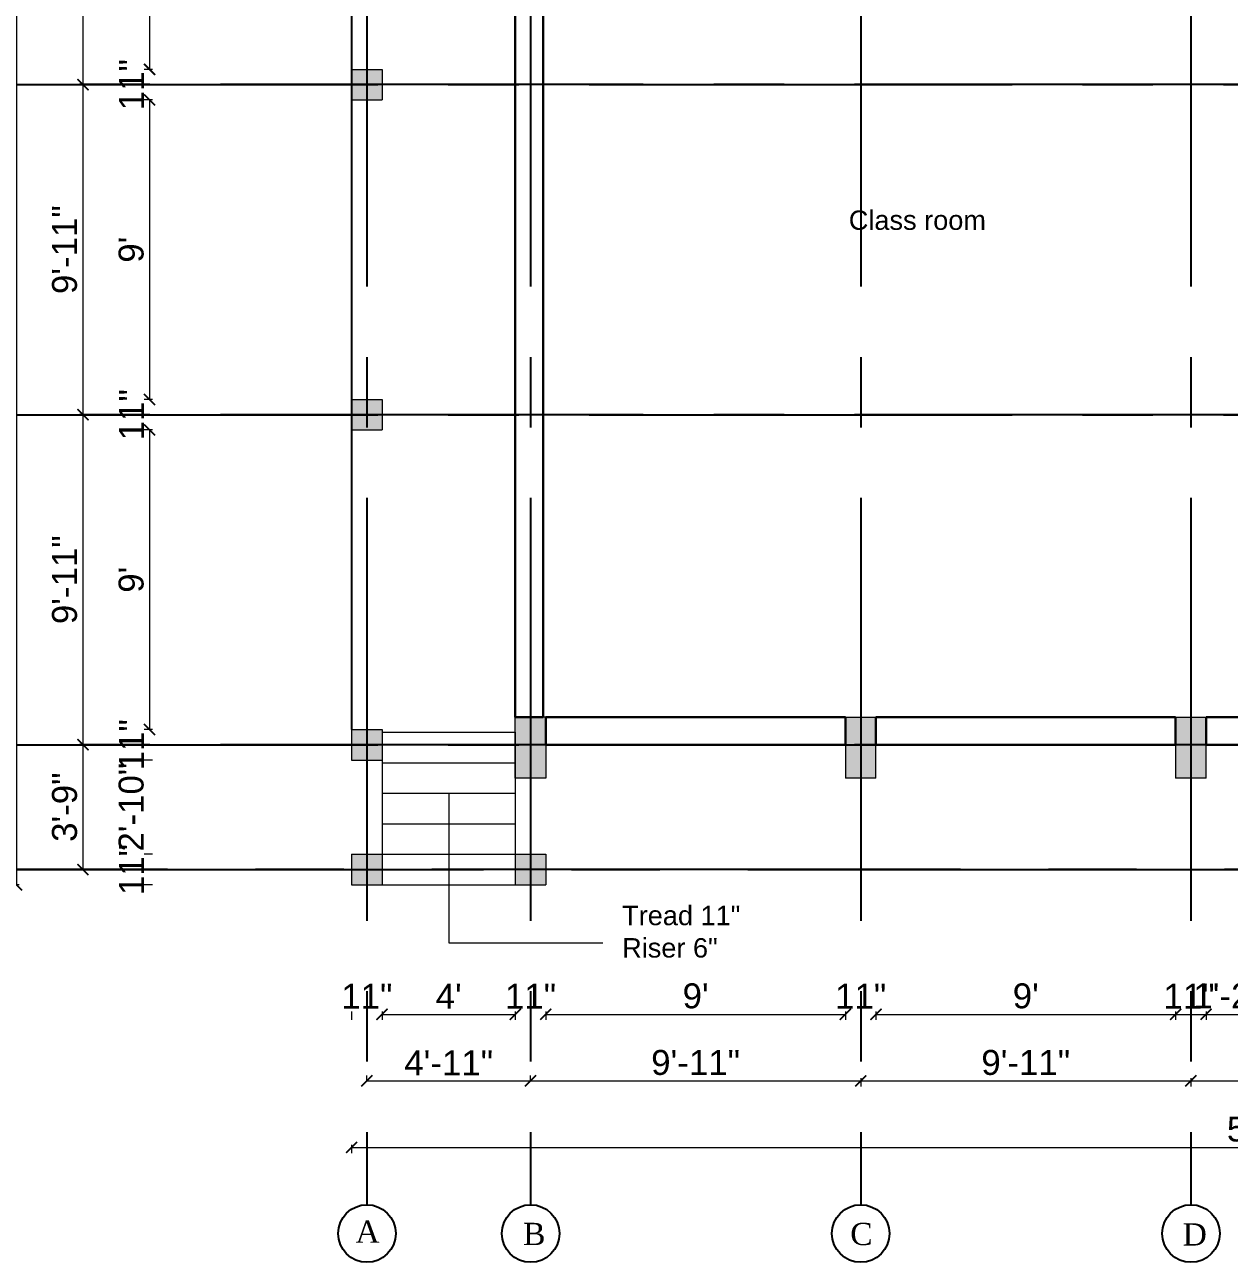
# Model space of a CAD drawing. Header units: inches. Extents: x -6800 to 96653, y -25814 to 17379.
# Drawn here: x 57143.1 to 57577.3, y 9815.3 to 10261.5 of the extents above; entities that cross this region are included whole.
import ezdxf

# ---------------------------------------------------------------- set-up
doc = ezdxf.new("R2010")
doc.units = ezdxf.units.IN
doc.header["$MEASUREMENT"] = 0
doc.header["$PDMODE"] = 34
doc.linetypes.add('CENTER2', pattern=[28.575, 19.05, -3.175, 3.175, -3.175])
doc.layers.add('A-Windows', color=7, linetype='Continuous')
doc.layers.add('grid', color=251, linetype='Continuous')
for name, color, linetype, lineweight in [('dimension', 50, 'Continuous', 20), ('Stairs', 60, 'Continuous', 13), ('Wall', 90, 'Continuous', 30), ('Win ele', 211, 'Continuous', 15), ('windows', 4, 'Continuous', 13)]:
    doc.layers.add(name, color=color, linetype=linetype, lineweight=lineweight)
doc.styles.get("Standard").update_dxf_attribs({"font": 'arial.ttf'})
doc.dimstyles.get("Standard").update_dxf_attribs({"dimtxt": 7, "dimasz": 4, "dimexe": 2, "dimexo": 2, "dimgap": 2, "dimtad": 1, "dimdec": 0, "dimzin": 0, "dimdsep": 46, "dimlunit": 4, "dimtxsty": 'Standard', "dimblk": 'ARCHTICK', "dimcen": 0.25, "dimclrd": 256, "dimclre": 256, "dimclrt": 256, "dimadec": 0, "dimazin": 0, "dimtfac": 1, "dimtdec": 0, "dimtofl": 0, "dimtmove": 0, "dimatfit": 3, "dimfxl": 1, "dimfxlon": 1, "dimtolj": 1, "dimtzin": 0, "dimlwd": -1, "dimlwe": -1, "dimarcsym": 1})

# ---------------------------------------------------------------- blocks, each defined once
blk = doc.blocks.new('*D1764')
at = {"layer": 'Defpoints', "color": 0, "transparency": 16777216}
for p in [(57260.92, 9951.37), (57271.92, 9951.37), (57271.92, 9904.68)]:
    blk.add_point(p, dxfattribs=at)
at = {"layer": 'dimension', "transparency": 16777216}
for p, q in [((57260.92, 9905.68), (57260.92, 9902.68)), ((57271.92, 9905.68), (57271.92, 9902.68))]:
    blk.add_line(p, q, dxfattribs=at)
at = {"layer": 'dimension', "transparency": 16777216, "insert": (57266.42, 9911.2), "char_height": 9, "attachment_point": 5}
blk.add_mtext('\\A1;11"', dxfattribs=at)
blk = doc.blocks.new('_ArchTick')
at = {"color": 0, "linetype": 'ByBlock', "const_width": 0.15}
blk.add_lwpolyline([(-0.5, -0.5), (0.5, 0.5)], dxfattribs=at)
blk = doc.blocks.new('*D1763')
at = {"layer": 'Defpoints', "color": 0, "transparency": 16777216}
for p in [(57271.92, 9951.37), (57319.92, 9951.37), (57319.92, 9904.68)]:
    blk.add_point(p, dxfattribs=at)
at = {"layer": 'dimension', "transparency": 16777216}
for p, q in [((57271.92, 9905.68), (57271.92, 9902.68)), ((57319.92, 9905.68), (57319.92, 9902.68)), ((57271.92, 9904.68), (57319.92, 9904.68))]:
    blk.add_line(p, q, dxfattribs=at)
at = {"layer": 'dimension', "transparency": 16777216, "xscale": 4, "yscale": 4, "zscale": 4, "rotation": 180}
blk.add_blockref('_ArchTick', (57271.92, 9904.68), dxfattribs=at)
at = {"layer": 'dimension', "transparency": 16777216, "xscale": 4, "yscale": 4, "zscale": 4}
blk.add_blockref('_ArchTick', (57319.92, 9904.68), dxfattribs=at)
at = {"layer": 'dimension', "transparency": 16777216, "insert": (57295.92, 9911.18), "char_height": 9, "attachment_point": 5}
blk.add_mtext("\\A1;4'", dxfattribs=at)
blk = doc.blocks.new('*D1762')
at = {"layer": 'Defpoints', "color": 0, "transparency": 16777216}
for p in [(57319.92, 9951.37), (57330.92, 9951.37), (57330.92, 9904.68)]:
    blk.add_point(p, dxfattribs=at)
at = {"layer": 'dimension', "transparency": 16777216}
for p, q in [((57319.92, 9905.68), (57319.92, 9902.68)), ((57330.92, 9905.68), (57330.92, 9902.68))]:
    blk.add_line(p, q, dxfattribs=at)
at = {"layer": 'dimension', "transparency": 16777216, "insert": (57325.42, 9911.2), "char_height": 9, "attachment_point": 5}
blk.add_mtext('\\A1;11"', dxfattribs=at)
blk = doc.blocks.new('*D1761')
at = {"layer": 'Defpoints', "color": 0, "transparency": 16777216}
for p in [(57438.92, 9989.87), (57330.92, 9951.37), (57438.92, 9904.68)]:
    blk.add_point(p, dxfattribs=at)
at = {"layer": 'dimension', "transparency": 16777216}
for p, q in [((57330.92, 9905.68), (57330.92, 9902.68)), ((57438.92, 9905.68), (57438.92, 9902.68)), ((57330.92, 9904.68), (57438.92, 9904.68))]:
    blk.add_line(p, q, dxfattribs=at)
at = {"layer": 'dimension', "transparency": 16777216, "xscale": 4, "yscale": 4, "zscale": 4, "rotation": 180}
blk.add_blockref('_ArchTick', (57330.92, 9904.68), dxfattribs=at)
at = {"layer": 'dimension', "transparency": 16777216, "xscale": 4, "yscale": 4, "zscale": 4}
blk.add_blockref('_ArchTick', (57438.92, 9904.68), dxfattribs=at)
at = {"layer": 'dimension', "transparency": 16777216, "insert": (57384.92, 9911.28), "char_height": 9, "attachment_point": 5}
blk.add_mtext("\\A1;9'", dxfattribs=at)
blk = doc.blocks.new('*D1760')
at = {"layer": 'Defpoints', "color": 0, "transparency": 16777216}
for p in [(57438.92, 9989.87), (57449.92, 9989.87), (57449.92, 9904.68)]:
    blk.add_point(p, dxfattribs=at)
at = {"layer": 'dimension', "transparency": 16777216}
for p, q in [((57438.92, 9905.68), (57438.92, 9902.68)), ((57449.92, 9905.68), (57449.92, 9902.68))]:
    blk.add_line(p, q, dxfattribs=at)
at = {"layer": 'dimension', "transparency": 16777216, "insert": (57444.42, 9911.2), "char_height": 9, "attachment_point": 5}
blk.add_mtext('\\A1;11"', dxfattribs=at)
blk = doc.blocks.new('*D1759')
at = {"layer": 'Defpoints', "color": 0, "transparency": 16777216}
for p in [(57449.92, 9989.87), (57557.92, 9989.87), (57557.92, 9904.68)]:
    blk.add_point(p, dxfattribs=at)
at = {"layer": 'dimension', "transparency": 16777216}
for p, q in [((57449.92, 9905.68), (57449.92, 9902.68)), ((57557.92, 9905.68), (57557.92, 9902.68)), ((57449.92, 9904.68), (57557.92, 9904.68))]:
    blk.add_line(p, q, dxfattribs=at)
at = {"layer": 'dimension', "transparency": 16777216, "xscale": 4, "yscale": 4, "zscale": 4, "rotation": 180}
blk.add_blockref('_ArchTick', (57449.92, 9904.68), dxfattribs=at)
at = {"layer": 'dimension', "transparency": 16777216, "xscale": 4, "yscale": 4, "zscale": 4}
blk.add_blockref('_ArchTick', (57557.92, 9904.68), dxfattribs=at)
at = {"layer": 'dimension', "transparency": 16777216, "insert": (57503.92, 9911.28), "char_height": 9, "attachment_point": 5}
blk.add_mtext("\\A1;9'", dxfattribs=at)
blk = doc.blocks.new('*D1758')
at = {"layer": 'Defpoints', "color": 0, "transparency": 16777216}
for p in [(57557.92, 9989.87), (57568.92, 9989.87), (57568.92, 9904.68)]:
    blk.add_point(p, dxfattribs=at)
at = {"layer": 'dimension', "transparency": 16777216}
for p, q in [((57557.92, 9905.68), (57557.92, 9902.68)), ((57568.92, 9905.68), (57568.92, 9902.68)), ((57557.92, 9904.68), (57568.92, 9904.68))]:
    blk.add_line(p, q, dxfattribs=at)
at = {"layer": 'dimension', "transparency": 16777216, "xscale": 4, "yscale": 4, "zscale": 4, "rotation": 180}
blk.add_blockref('_ArchTick', (57557.92, 9904.68), dxfattribs=at)
at = {"layer": 'dimension', "transparency": 16777216, "xscale": 4, "yscale": 4, "zscale": 4}
blk.add_blockref('_ArchTick', (57568.92, 9904.68), dxfattribs=at)
at = {"layer": 'dimension', "transparency": 16777216, "insert": (57562.77, 9911.2), "char_height": 9, "attachment_point": 5}
blk.add_mtext('\\A1;11"', dxfattribs=at)
blk = doc.blocks.new('*D1757')
at = {"layer": 'Defpoints', "color": 0, "transparency": 16777216}
for p in [(57582.92, 10244.87), (57568.92, 9989.87), (57582.92, 9904.68)]:
    blk.add_point(p, dxfattribs=at)
at = {"layer": 'dimension', "transparency": 16777216}
for p, q in [((57568.92, 9905.68), (57568.92, 9902.68)), ((57582.92, 9905.68), (57582.92, 9902.68)), ((57568.92, 9904.68), (57582.92, 9904.68))]:
    blk.add_line(p, q, dxfattribs=at)
at = {"layer": 'dimension', "transparency": 16777216, "xscale": 4, "yscale": 4, "zscale": 4, "rotation": 180}
blk.add_blockref('_ArchTick', (57568.92, 9904.68), dxfattribs=at)
at = {"layer": 'dimension', "transparency": 16777216, "xscale": 4, "yscale": 4, "zscale": 4}
blk.add_blockref('_ArchTick', (57582.92, 9904.68), dxfattribs=at)
at = {"layer": 'dimension', "transparency": 16777216, "insert": (57576.85, 9911.37), "char_height": 9, "attachment_point": 5}
blk.add_mtext('\\A1;1\'-2"', dxfattribs=at)
blk = doc.blocks.new('*D1746')
at = {"layer": 'Defpoints', "color": 0, "transparency": 16777216}
for p in [(57266.42, 9880.68), (57325.42, 9880.68), (57325.42, 9880.68)]:
    blk.add_point(p, dxfattribs=at)
at = {"layer": 'dimension', "transparency": 16777216}
for p, q in [((57266.42, 9880.68), (57266.42, 9882.68)), ((57325.42, 9880.68), (57325.42, 9882.68)), ((57266.42, 9880.68), (57325.42, 9880.68))]:
    blk.add_line(p, q, dxfattribs=at)
at = {"layer": 'dimension', "transparency": 16777216, "xscale": 4, "yscale": 4, "zscale": 4, "rotation": 180}
blk.add_blockref('_ArchTick', (57266.42, 9880.68), dxfattribs=at)
at = {"layer": 'dimension', "transparency": 16777216, "xscale": 4, "yscale": 4, "zscale": 4}
blk.add_blockref('_ArchTick', (57325.42, 9880.68), dxfattribs=at)
at = {"layer": 'dimension', "transparency": 16777216, "insert": (57295.92, 9887.19), "char_height": 9, "attachment_point": 5}
blk.add_mtext('\\A1;4\'-11"', dxfattribs=at)
blk = doc.blocks.new('*D1745')
at = {"layer": 'Defpoints', "color": 0, "transparency": 16777216}
for p in [(57444.42, 9989.87), (57325.42, 9880.68), (57444.42, 9880.68)]:
    blk.add_point(p, dxfattribs=at)
at = {"layer": 'dimension', "transparency": 16777216}
for p, q in [((57325.42, 9880.68), (57325.42, 9882.68)), ((57325.42, 9880.68), (57444.42, 9880.68)), ((57444.42, 9881.68), (57444.42, 9878.68))]:
    blk.add_line(p, q, dxfattribs=at)
at = {"layer": 'dimension', "transparency": 16777216, "xscale": 4, "yscale": 4, "zscale": 4, "rotation": 180}
blk.add_blockref('_ArchTick', (57325.42, 9880.68), dxfattribs=at)
at = {"layer": 'dimension', "transparency": 16777216, "xscale": 4, "yscale": 4, "zscale": 4}
blk.add_blockref('_ArchTick', (57444.42, 9880.68), dxfattribs=at)
at = {"layer": 'dimension', "transparency": 16777216, "insert": (57384.92, 9887.27), "char_height": 9, "attachment_point": 5}
blk.add_mtext('\\A1;9\'-11"', dxfattribs=at)
blk = doc.blocks.new('*D1744')
at = {"layer": 'Defpoints', "color": 0, "transparency": 16777216}
for p in [(57444.42, 9989.87), (57563.42, 9989.87), (57563.42, 9880.68)]:
    blk.add_point(p, dxfattribs=at)
at = {"layer": 'dimension', "transparency": 16777216}
for p, q in [((57444.42, 9881.68), (57444.42, 9878.68)), ((57444.42, 9880.68), (57563.42, 9880.68)), ((57563.42, 9881.68), (57563.42, 9878.68))]:
    blk.add_line(p, q, dxfattribs=at)
at = {"layer": 'dimension', "transparency": 16777216, "xscale": 4, "yscale": 4, "zscale": 4, "rotation": 180}
blk.add_blockref('_ArchTick', (57444.42, 9880.68), dxfattribs=at)
at = {"layer": 'dimension', "transparency": 16777216, "xscale": 4, "yscale": 4, "zscale": 4}
blk.add_blockref('_ArchTick', (57563.42, 9880.68), dxfattribs=at)
at = {"layer": 'dimension', "transparency": 16777216, "insert": (57503.92, 9887.27), "char_height": 9, "attachment_point": 5}
blk.add_mtext('\\A1;9\'-11"', dxfattribs=at)
blk = doc.blocks.new('*D1743')
at = {"layer": 'Defpoints', "color": 0, "transparency": 16777216}
for p in [(57563.42, 9989.87), (57682.42, 9989.87), (57682.42, 9880.68)]:
    blk.add_point(p, dxfattribs=at)
at = {"layer": 'dimension', "transparency": 16777216}
for p, q in [((57563.42, 9881.68), (57563.42, 9878.68)), ((57563.42, 9880.68), (57682.42, 9880.68)), ((57682.42, 9881.68), (57682.42, 9878.68))]:
    blk.add_line(p, q, dxfattribs=at)
at = {"layer": 'dimension', "transparency": 16777216, "xscale": 4, "yscale": 4, "zscale": 4, "rotation": 180}
blk.add_blockref('_ArchTick', (57563.42, 9880.68), dxfattribs=at)
at = {"layer": 'dimension', "transparency": 16777216, "xscale": 4, "yscale": 4, "zscale": 4}
blk.add_blockref('_ArchTick', (57682.42, 9880.68), dxfattribs=at)
at = {"layer": 'dimension', "transparency": 16777216, "insert": (57622.92, 9887.27), "char_height": 9, "attachment_point": 5}
blk.add_mtext('\\A1;9\'-11"', dxfattribs=at)
blk = doc.blocks.new('*D1740')
at = {"layer": 'Defpoints', "color": 0, "transparency": 16777216}
for p in [(57923.92, 10001.87), (57260.92, 9951.37), (57923.92, 9856.68)]:
    blk.add_point(p, dxfattribs=at)
at = {"layer": 'dimension', "transparency": 16777216}
for p, q in [((57260.92, 9857.68), (57260.92, 9854.68)), ((57260.92, 9856.68), (57923.92, 9856.68)), ((57923.92, 9857.68), (57923.92, 9854.68))]:
    blk.add_line(p, q, dxfattribs=at)
at = {"layer": 'dimension', "transparency": 16777216, "xscale": 4, "yscale": 4, "zscale": 4, "rotation": 180}
blk.add_blockref('_ArchTick', (57260.92, 9856.68), dxfattribs=at)
at = {"layer": 'dimension', "transparency": 16777216, "xscale": 4, "yscale": 4, "zscale": 4}
blk.add_blockref('_ArchTick', (57923.92, 9856.68), dxfattribs=at)
at = {"layer": 'dimension', "transparency": 16777216, "insert": (57592.42, 9863.27), "char_height": 9, "attachment_point": 5}
blk.add_mtext('\\A1;55\'-3"', dxfattribs=at)
blk = doc.blocks.new('*D1736')
at = {"layer": 'Defpoints', "color": 0, "transparency": 16777216}
for p in [(57260.92, 10353.37), (57188.11, 10245.37), (57260.92, 10245.37)]:
    blk.add_point(p, dxfattribs=at)
at = {"layer": 'dimension', "transparency": 16777216}
for p, q in [((57189.11, 10353.37), (57186.11, 10353.37)), ((57188.11, 10353.37), (57188.11, 10245.37)), ((57189.11, 10245.37), (57186.11, 10245.37))]:
    blk.add_line(p, q, dxfattribs=at)
at = {"layer": 'dimension', "transparency": 16777216, "xscale": 4, "yscale": 4, "zscale": 4}
for p, rotation in [((57188.11, 10353.37), 90), ((57188.11, 10245.37), 270)]:
    blk.add_blockref('_ArchTick', p, dxfattribs=dict(at, rotation=rotation))
at = {"layer": 'dimension', "transparency": 16777216, "insert": (57181.51, 10299.37), "char_height": 9, "attachment_point": 5, "rotation": 90}
blk.add_mtext("\\A1;9'", dxfattribs=at)
blk = doc.blocks.new('*D1735')
at = {"layer": 'Defpoints', "color": 0, "transparency": 16777216}
for p in [(57260.92, 10245.37), (57188.11, 10234.37), (57260.92, 10234.37)]:
    blk.add_point(p, dxfattribs=at)
at = {"layer": 'dimension', "transparency": 16777216}
for p, q in [((57189.11, 10245.37), (57186.11, 10245.37)), ((57189.11, 10234.37), (57186.11, 10234.37))]:
    blk.add_line(p, q, dxfattribs=at)
at = {"layer": 'dimension', "transparency": 16777216, "insert": (57181.59, 10239.87), "char_height": 9, "attachment_point": 5, "rotation": 90}
blk.add_mtext('\\A1;11"', dxfattribs=at)
blk = doc.blocks.new('*D1734')
at = {"layer": 'Defpoints', "color": 0, "transparency": 16777216}
for p in [(57260.92, 10234.37), (57188.11, 10126.37), (57260.92, 10126.37)]:
    blk.add_point(p, dxfattribs=at)
at = {"layer": 'dimension', "transparency": 16777216}
for p, q in [((57189.11, 10234.37), (57186.11, 10234.37)), ((57188.11, 10234.37), (57188.11, 10126.37)), ((57189.11, 10126.37), (57186.11, 10126.37))]:
    blk.add_line(p, q, dxfattribs=at)
at = {"layer": 'dimension', "transparency": 16777216, "xscale": 4, "yscale": 4, "zscale": 4}
for p, rotation in [((57188.11, 10234.37), 90), ((57188.11, 10126.37), 270)]:
    blk.add_blockref('_ArchTick', p, dxfattribs=dict(at, rotation=rotation))
at = {"layer": 'dimension', "transparency": 16777216, "insert": (57181.51, 10180.37), "char_height": 9, "attachment_point": 5, "rotation": 90}
blk.add_mtext("\\A1;9'", dxfattribs=at)
blk = doc.blocks.new('*D1733')
at = {"layer": 'Defpoints', "color": 0, "transparency": 16777216}
for p in [(57260.92, 10126.37), (57188.11, 10115.37), (57260.92, 10115.37)]:
    blk.add_point(p, dxfattribs=at)
at = {"layer": 'dimension', "transparency": 16777216}
for p, q in [((57189.11, 10126.37), (57186.11, 10126.37)), ((57189.11, 10115.37), (57186.11, 10115.37))]:
    blk.add_line(p, q, dxfattribs=at)
at = {"layer": 'dimension', "transparency": 16777216, "insert": (57181.59, 10120.87), "char_height": 9, "attachment_point": 5, "rotation": 90}
blk.add_mtext('\\A1;11"', dxfattribs=at)
blk = doc.blocks.new('*D1732')
at = {"layer": 'Defpoints', "color": 0, "transparency": 16777216}
for p in [(57260.92, 10115.37), (57188.11, 10007.37), (57260.92, 10007.37)]:
    blk.add_point(p, dxfattribs=at)
at = {"layer": 'dimension', "transparency": 16777216}
for p, q in [((57189.11, 10115.37), (57186.11, 10115.37)), ((57188.11, 10115.37), (57188.11, 10007.37)), ((57189.11, 10007.37), (57186.11, 10007.37))]:
    blk.add_line(p, q, dxfattribs=at)
at = {"layer": 'dimension', "transparency": 16777216, "xscale": 4, "yscale": 4, "zscale": 4}
for p, rotation in [((57188.11, 10115.37), 90), ((57188.11, 10007.37), 270)]:
    blk.add_blockref('_ArchTick', p, dxfattribs=dict(at, rotation=rotation))
at = {"layer": 'dimension', "transparency": 16777216, "insert": (57181.51, 10061.37), "char_height": 9, "attachment_point": 5, "rotation": 90}
blk.add_mtext("\\A1;9'", dxfattribs=at)
blk = doc.blocks.new('*D1731')
at = {"layer": 'Defpoints', "color": 0, "transparency": 16777216}
for p in [(57260.92, 10007.37), (57188.11, 9996.37), (57260.92, 9996.37)]:
    blk.add_point(p, dxfattribs=at)
at = {"layer": 'dimension', "transparency": 16777216}
for p, q in [((57189.11, 10007.37), (57186.11, 10007.37)), ((57189.11, 9996.37), (57186.11, 9996.37))]:
    blk.add_line(p, q, dxfattribs=at)
at = {"layer": 'dimension', "transparency": 16777216, "insert": (57181.59, 10001.87), "char_height": 9, "attachment_point": 5, "rotation": 90}
blk.add_mtext('\\A1;11"', dxfattribs=at)
blk = doc.blocks.new('*D1730')
at = {"layer": 'Defpoints', "color": 0, "transparency": 16777216}
for p in [(57260.92, 9996.37), (57188.11, 9962.37), (57260.92, 9962.37)]:
    blk.add_point(p, dxfattribs=at)
at = {"layer": 'dimension', "transparency": 16777216}
for p, q in [((57189.11, 9996.37), (57186.11, 9996.37)), ((57189.11, 9962.37), (57186.11, 9962.37))]:
    blk.add_line(p, q, dxfattribs=at)
at = {"layer": 'dimension', "transparency": 16777216, "insert": (57181.51, 9979.37), "char_height": 9, "attachment_point": 5, "rotation": 90}
blk.add_mtext('\\A1;2\'-10"', dxfattribs=at)
blk = doc.blocks.new('*D1729')
at = {"layer": 'Defpoints', "color": 0, "transparency": 16777216}
for p in [(57260.92, 9962.37), (57188.11, 9951.37), (57260.92, 9951.37)]:
    blk.add_point(p, dxfattribs=at)
at = {"layer": 'dimension', "transparency": 16777216}
for p, q in [((57189.11, 9962.37), (57186.11, 9962.37)), ((57189.11, 9951.37), (57186.11, 9951.37))]:
    blk.add_line(p, q, dxfattribs=at)
at = {"layer": 'dimension', "transparency": 16777216, "insert": (57181.59, 9956.87), "char_height": 9, "attachment_point": 5, "rotation": 90}
blk.add_mtext('\\A1;11"', dxfattribs=at)
blk = doc.blocks.new('*D1727')
at = {"layer": 'Defpoints', "color": 0, "transparency": 16777216}
for p in [(57164.11, 10358.87), (57164.11, 10239.87), (57260.92, 10239.87)]:
    blk.add_point(p, dxfattribs=at)
at = {"layer": 'dimension', "transparency": 16777216}
for p, q in [((57164.11, 10358.87), (57166.11, 10358.87)), ((57164.11, 10358.87), (57164.11, 10239.87)), ((57165.11, 10239.87), (57162.11, 10239.87))]:
    blk.add_line(p, q, dxfattribs=at)
at = {"layer": 'dimension', "transparency": 16777216, "xscale": 4, "yscale": 4, "zscale": 4}
for p, rotation in [((57164.11, 10358.87), 90), ((57164.11, 10239.87), 270)]:
    blk.add_blockref('_ArchTick', p, dxfattribs=dict(at, rotation=rotation))
at = {"layer": 'dimension', "transparency": 16777216, "insert": (57157.51, 10299.37), "char_height": 9, "attachment_point": 5, "rotation": 90}
blk.add_mtext('\\A1;9\'-11"', dxfattribs=at)
blk = doc.blocks.new('*D1726')
at = {"layer": 'Defpoints', "color": 0, "transparency": 16777216}
for p in [(57260.92, 10239.87), (57164.11, 10120.87), (57260.92, 10120.87)]:
    blk.add_point(p, dxfattribs=at)
at = {"layer": 'dimension', "transparency": 16777216}
for p, q in [((57165.11, 10239.87), (57162.11, 10239.87)), ((57164.11, 10239.87), (57164.11, 10120.87)), ((57165.11, 10120.87), (57162.11, 10120.87))]:
    blk.add_line(p, q, dxfattribs=at)
at = {"layer": 'dimension', "transparency": 16777216, "xscale": 4, "yscale": 4, "zscale": 4}
for p, rotation in [((57164.11, 10239.87), 90), ((57164.11, 10120.87), 270)]:
    blk.add_blockref('_ArchTick', p, dxfattribs=dict(at, rotation=rotation))
at = {"layer": 'dimension', "transparency": 16777216, "insert": (57157.51, 10180.37), "char_height": 9, "attachment_point": 5, "rotation": 90}
blk.add_mtext('\\A1;9\'-11"', dxfattribs=at)
blk = doc.blocks.new('*D1725')
at = {"layer": 'Defpoints', "color": 0, "transparency": 16777216}
for p in [(57260.92, 10120.87), (57164.11, 10001.87), (57260.92, 10001.87)]:
    blk.add_point(p, dxfattribs=at)
at = {"layer": 'dimension', "transparency": 16777216}
for p, q in [((57165.11, 10120.87), (57162.11, 10120.87)), ((57164.11, 10120.87), (57164.11, 10001.87)), ((57165.11, 10001.87), (57162.11, 10001.87))]:
    blk.add_line(p, q, dxfattribs=at)
at = {"layer": 'dimension', "transparency": 16777216, "xscale": 4, "yscale": 4, "zscale": 4}
for p, rotation in [((57164.11, 10120.87), 90), ((57164.11, 10001.87), 270)]:
    blk.add_blockref('_ArchTick', p, dxfattribs=dict(at, rotation=rotation))
at = {"layer": 'dimension', "transparency": 16777216, "insert": (57157.51, 10061.37), "char_height": 9, "attachment_point": 5, "rotation": 90}
blk.add_mtext('\\A1;9\'-11"', dxfattribs=at)
blk = doc.blocks.new('*D1724')
at = {"layer": 'Defpoints', "color": 0, "transparency": 16777216}
for p in [(57260.92, 10001.87), (57164.11, 9956.87), (57260.92, 9956.87)]:
    blk.add_point(p, dxfattribs=at)
at = {"layer": 'dimension', "transparency": 16777216}
for p, q in [((57165.11, 10001.87), (57162.11, 10001.87)), ((57164.11, 10001.87), (57164.11, 9956.87)), ((57165.11, 9956.87), (57162.11, 9956.87))]:
    blk.add_line(p, q, dxfattribs=at)
at = {"layer": 'dimension', "transparency": 16777216, "xscale": 4, "yscale": 4, "zscale": 4}
for p, rotation in [((57164.11, 10001.87), 90), ((57164.11, 9956.87), 270)]:
    blk.add_blockref('_ArchTick', p, dxfattribs=dict(at, rotation=rotation))
at = {"layer": 'dimension', "transparency": 16777216, "insert": (57157.51, 9979.37), "char_height": 9, "attachment_point": 5, "rotation": 90}
blk.add_mtext('\\A1;3\'-9"', dxfattribs=at)
blk = doc.blocks.new('*D1723')
at = {"layer": 'Defpoints', "color": 0, "transparency": 16777216}
for p in [(57271.92, 10437.37), (57140.13, 9951.37), (57271.92, 9951.37)]:
    blk.add_point(p, dxfattribs=at)
at = {"layer": 'dimension', "transparency": 16777216}
for p, q in [((57141.13, 10437.37), (57138.13, 10437.37)), ((57140.13, 10437.37), (57140.13, 9951.37)), ((57141.13, 9951.37), (57138.13, 9951.37))]:
    blk.add_line(p, q, dxfattribs=at)
at = {"layer": 'dimension', "transparency": 16777216, "xscale": 4, "yscale": 4, "zscale": 4}
for p, rotation in [((57140.13, 10437.37), 90), ((57140.13, 9951.37), 270)]:
    blk.add_blockref('_ArchTick', p, dxfattribs=dict(at, rotation=rotation))
at = {"layer": 'dimension', "transparency": 16777216, "insert": (57133.53, 10194.37), "char_height": 9, "attachment_point": 5, "rotation": 90}
blk.add_mtext('\\A1;40\'-6"', dxfattribs=at)
blk = doc.blocks.new('*D1707')
at = {"layer": 'Defpoints', "color": 0, "transparency": 16777216}
for p in [(57319.92, 10358.87), (57923.92, 10239.87), (58001.22, 10239.87)]:
    blk.add_point(p, dxfattribs=at)
at = {"layer": 'dimension', "transparency": 16777216}
for p, q in [((58000.22, 10358.87), (58003.22, 10358.87)), ((58001.22, 10358.87), (58001.22, 10239.87)), ((58000.22, 10239.87), (58003.22, 10239.87))]:
    blk.add_line(p, q, dxfattribs=at)
at = {"layer": 'dimension', "transparency": 16777216, "xscale": 4, "yscale": 4, "zscale": 4}
for p, rotation in [((58001.22, 10358.87), 90), ((58001.22, 10239.87), 270)]:
    blk.add_blockref('_ArchTick', p, dxfattribs=dict(at, rotation=rotation))
at = {"layer": 'dimension', "transparency": 16777216, "insert": (57994.63, 10299.37), "char_height": 9, "attachment_point": 5, "rotation": 90}
blk.add_mtext('\\A1;9\'-11"', dxfattribs=at)
blk = doc.blocks.new('*D1704')
at = {"layer": 'Defpoints', "color": 0, "transparency": 16777216}
for p in [(57923.92, 10001.87), (57330.92, 9956.87), (58001.22, 9956.87)]:
    blk.add_point(p, dxfattribs=at)
at = {"layer": 'dimension', "transparency": 16777216}
for p, q in [((58000.22, 10001.87), (58003.22, 10001.87)), ((58001.22, 10001.87), (58001.22, 9956.87)), ((58000.22, 9956.87), (58003.22, 9956.87))]:
    blk.add_line(p, q, dxfattribs=at)
at = {"layer": 'dimension', "transparency": 16777216, "xscale": 4, "yscale": 4, "zscale": 4}
for p, rotation in [((58001.22, 10001.87), 90), ((58001.22, 9956.87), 270)]:
    blk.add_blockref('_ArchTick', p, dxfattribs=dict(at, rotation=rotation))
at = {"layer": 'dimension', "transparency": 16777216, "insert": (57994.62, 9979.37), "char_height": 9, "attachment_point": 5, "rotation": 90}
blk.add_mtext('\\A1;3\'-9"', dxfattribs=at)
blk = doc.blocks.new('*D1702')
at = {"layer": 'Defpoints', "color": 0, "transparency": 16777216}
for p in [(57330.92, 9989.87), (57330.92, 9962.37), (57977.22, 9962.37)]:
    blk.add_point(p, dxfattribs=at)
at = {"layer": 'dimension', "transparency": 16777216}
for p, q in [((57976.22, 9989.87), (57979.22, 9989.87)), ((57976.22, 9962.37), (57979.22, 9962.37))]:
    blk.add_line(p, q, dxfattribs=at)
at = {"layer": 'dimension', "transparency": 16777216, "insert": (57970.7, 9976.12), "char_height": 9, "attachment_point": 5, "rotation": 90}
blk.add_mtext('\\A1;2\'-4"', dxfattribs=at)
blk = doc.blocks.new('*D1701')
at = {"layer": 'Defpoints', "color": 0, "transparency": 16777216}
for p in [(57330.92, 9962.37), (57330.92, 9951.37), (57977.22, 9951.37)]:
    blk.add_point(p, dxfattribs=at)
at = {"layer": 'dimension', "transparency": 16777216}
for p, q in [((57976.22, 9962.37), (57979.22, 9962.37)), ((57976.22, 9951.37), (57979.22, 9951.37))]:
    blk.add_line(p, q, dxfattribs=at)
at = {"layer": 'dimension', "transparency": 16777216, "insert": (57970.7, 9956.87), "char_height": 9, "attachment_point": 5, "rotation": 90}
blk.add_mtext('\\A1;11"', dxfattribs=at)
blk = doc.blocks.new('*D1700')
at = {"layer": 'Defpoints', "color": 0, "transparency": 16777216}
for p in [(57319.92, 10437.37), (57319.92, 9951.37), (58025.22, 9951.37)]:
    blk.add_point(p, dxfattribs=at)
at = {"layer": 'dimension', "transparency": 16777216}
for p, q in [((58024.22, 10437.37), (58027.22, 10437.37)), ((58025.22, 10437.37), (58025.22, 9951.37)), ((58024.22, 9951.37), (58027.22, 9951.37))]:
    blk.add_line(p, q, dxfattribs=at)
at = {"layer": 'dimension', "transparency": 16777216, "xscale": 4, "yscale": 4, "zscale": 4}
for p, rotation in [((58025.22, 10437.37), 90), ((58025.22, 9951.37), 270)]:
    blk.add_blockref('_ArchTick', p, dxfattribs=dict(at, rotation=rotation))
at = {"layer": 'dimension', "transparency": 16777216, "insert": (58018.63, 10194.37), "char_height": 9, "attachment_point": 5, "rotation": 90}
blk.add_mtext('\\A1;40\'-6"', dxfattribs=at)

msp = doc.modelspace()

# ---------------------------------------------------------------- hatches: boundary and pattern name
at = {"layer": 'windows', "true_color": 0x9898cc, "transparency": 33554687}
h = msp.add_hatch(color=253, dxfattribs=at)
h.dxf.hatch_style = 1
h.paths.add_polyline_path([(57271.92, 10421.37), (57260.92, 10421.37), (57260.92, 10410.37), (57271.92, 10410.37)])
h.paths.add_polyline_path([(57330.92, 10421.37), (57319.92, 10421.37), (57319.92, 10410.37), (57330.92, 10410.37)])
h.paths.add_polyline_path([(57330.92, 10369.87), (57319.92, 10369.87), (57319.92, 10347.87), (57330.92, 10347.87)])
h.paths.add_polyline_path([(57271.92, 10364.37), (57260.92, 10364.37), (57260.92, 10353.37), (57271.92, 10353.37)])
h.paths.add_polyline_path([(57271.92, 10245.37), (57260.92, 10245.37), (57260.92, 10234.37), (57271.92, 10234.37)])
h.paths.add_polyline_path([(57271.92, 10126.37), (57260.92, 10126.37), (57260.92, 10115.37), (57271.92, 10115.37)])
h.paths.add_polyline_path([(57271.92, 10007.37), (57260.92, 10007.37), (57260.92, 9996.37), (57271.92, 9996.37)])
h.paths.add_polyline_path([(57330.92, 10011.87), (57319.92, 10011.87), (57319.92, 9989.87), (57330.92, 9989.87)])
h.paths.add_polyline_path([(57271.92, 9962.37), (57260.92, 9962.37), (57260.92, 9951.37), (57271.92, 9951.37)])
h.paths.add_polyline_path([(57330.92, 9962.37), (57319.92, 9962.37), (57319.92, 9951.37), (57330.92, 9951.37)])
h.paths.add_polyline_path([(57449.92, 10011.87), (57438.92, 10011.87), (57438.92, 9989.87), (57449.92, 9989.87)])
h.paths.add_polyline_path([(57568.92, 10011.87), (57557.92, 10011.87), (57557.92, 9989.87), (57568.92, 9989.87)])
h.paths.add_polyline_path([(57687.92, 10011.87), (57676.92, 10011.87), (57676.92, 9989.87), (57687.92, 9989.87)])
h.paths.add_polyline_path([(57806.92, 10011.87), (57795.92, 10011.87), (57795.92, 9989.87), (57806.92, 9989.87)])
h.paths.add_polyline_path([(57806.92, 10369.87), (57795.92, 10369.87), (57795.92, 10347.87), (57806.92, 10347.87)])
h.paths.add_polyline_path([(57687.92, 10369.87), (57676.92, 10369.87), (57676.92, 10347.87), (57687.92, 10347.87)])
h.paths.add_polyline_path([(57568.92, 10369.87), (57557.92, 10369.87), (57557.92, 10347.87), (57568.92, 10347.87)])
h.paths.add_polyline_path([(57449.92, 10369.87), (57438.92, 10369.87), (57438.92, 10347.87), (57449.92, 10347.87)])

# ---------------------------------------------------------------- linework, layer by layer
at = {"transparency": 33554687}
msp.add_line((57260.92, 10353.37), (57260.92, 10007.37), dxfattribs=at)
at = {"layer": 'dimension', "transparency": 33554651}
for p, q in [((57295.92, 9984.37), (57295.92, 9930.51)), ((57295.92, 9930.51), (57351.43, 9930.51))]:
    msp.add_line(p, q, dxfattribs=at)
at = {"layer": 'grid', "linetype": 'CENTER2', "ltscale": 8, "transparency": 33554585}
for p, q in [((57266.42, 10548.04), (57266.42, 9836.03)), ((57325.42, 10548.04), (57325.42, 9836.03)), ((57444.42, 10548.04), (57444.42, 9836.03)), ((57563.42, 10548.04), (57563.42, 9836.03)), ((58051.84, 10239.87), (57112.48, 10239.87)), ((57117.98, 10239.87), (58057.34, 10239.87)), ((58051.84, 10120.87), (57112.48, 10120.87)), ((57117.98, 10120.87), (58057.34, 10120.87)), ((58051.84, 10001.87), (57112.48, 10001.87)), ((57117.98, 10001.87), (58057.34, 10001.87))]:
    msp.add_line(p, q, dxfattribs=at)
at = {"layer": 'grid', "linetype": 'CENTER2', "ltscale": 10, "transparency": 33554585}
for p, q in [((58051.84, 9956.87), (57112.48, 9956.87)), ((57117.98, 9956.87), (58057.34, 9956.87))]:
    msp.add_line(p, q, dxfattribs=at)
at = {"layer": 'grid', "ltscale": 10, "transparency": 33554687}
for centre in [(57266.45, 9825.66), (57325.45, 9825.66), (57444.45, 9825.66), (57563.45, 9825.66)]:
    msp.add_circle(centre, 10.37, dxfattribs=at)
at = {"layer": 'Stairs', "transparency": 33554651}
for p, q in [((57271.92, 10006.37), (57319.92, 10006.37)), ((57271.92, 10006.37), (57271.92, 9951.37)), ((57319.92, 10006.37), (57319.92, 9951.37)), ((57271.92, 9995.37), (57319.92, 9995.37)), ((57271.92, 9984.37), (57319.92, 9984.37)), ((57271.92, 9973.37), (57319.92, 9973.37)), ((57271.92, 9962.37), (57319.92, 9962.37)), ((57271.92, 9951.37), (57319.92, 9951.37))]:
    msp.add_line(p, q, dxfattribs=at)
at = {"layer": 'Wall', "transparency": 33554651}
for p, q in [((57319.92, 10011.87), (57319.92, 10347.87)), ((57329.92, 10011.87), (57329.92, 10347.87))]:
    msp.add_line(p, q, dxfattribs=at)
at = {"layer": 'Wall', "transparency": 33554687}
for p, q in [((57319.92, 10011.87), (57329.92, 10011.87)), ((57438.92, 10011.87), (57330.92, 10011.87)), ((57330.92, 10001.87), (57330.92, 10011.87)), ((57438.92, 10011.87), (57438.92, 10001.87)), ((57557.92, 10011.87), (57449.92, 10011.87)), ((57449.92, 10011.87), (57449.92, 10001.87)), ((57557.92, 10011.87), (57557.92, 10001.87)), ((57676.92, 10011.87), (57568.92, 10011.87)), ((57568.92, 10011.87), (57568.92, 10001.87)), ((57438.92, 10001.87), (57330.92, 10001.87)), ((57557.92, 10001.87), (57449.92, 10001.87)), ((57676.92, 10001.87), (57568.92, 10001.87))]:
    msp.add_line(p, q, dxfattribs=at)
at = {"layer": 'Win ele', "transparency": 33554526}
for p, q in [((57260.92, 10245.37), (57271.92, 10245.37)), ((57260.92, 10245.37), (57260.92, 10234.37)), ((57271.92, 10245.37), (57271.92, 10234.37)), ((57260.92, 10234.37), (57271.92, 10234.37)), ((57260.92, 10126.37), (57271.92, 10126.37)), ((57260.92, 10126.37), (57260.92, 10115.37)), ((57271.92, 10126.37), (57271.92, 10115.37)), ((57260.92, 10115.37), (57271.92, 10115.37)), ((57330.92, 10011.87), (57319.92, 10011.87)), ((57319.92, 9989.87), (57319.92, 10011.87)), ((57330.92, 10011.87), (57330.92, 9989.87)), ((57438.92, 10011.87), (57449.92, 10011.87)), ((57438.92, 10011.87), (57438.92, 9989.87)), ((57449.92, 9989.87), (57449.92, 10011.87)), ((57557.92, 10011.87), (57568.92, 10011.87)), ((57557.92, 10011.87), (57557.92, 9989.87)), ((57568.92, 9989.87), (57568.92, 10011.87)), ((57260.92, 10007.37), (57271.92, 10007.37)), ((57260.92, 10007.37), (57260.92, 9996.37)), ((57271.92, 10007.37), (57271.92, 9996.37)), ((57260.92, 9996.37), (57271.92, 9996.37)), ((57330.92, 9989.87), (57319.92, 9989.87)), ((57449.92, 9989.87), (57438.92, 9989.87)), ((57568.92, 9989.87), (57557.92, 9989.87)), ((57260.92, 9962.37), (57271.92, 9962.37)), ((57260.92, 9962.37), (57260.92, 9951.37)), ((57271.92, 9962.37), (57271.92, 9951.37)), ((57319.92, 9962.37), (57330.92, 9962.37)), ((57319.92, 9962.37), (57319.92, 9951.37)), ((57330.92, 9962.37), (57330.92, 9951.37)), ((57260.92, 9951.37), (57271.92, 9951.37)), ((57319.92, 9951.37), (57330.92, 9951.37))]:
    msp.add_line(p, q, dxfattribs=at)

# ---------------------------------------------------------------- texts
at = {"transparency": 33554687, "insert": (57440.13, 10194.51), "char_height": 7, "attachment_point": 1}
msp.add_mtext_dynamic_manual_height_columns('Class room', width=243.5465, gutter_width=1, heights=[0], dxfattribs=at)
at = {"layer": 'A-Windows', "ltscale": 10, "transparency": 33554687, "char_height": 8, "attachment_point": 1}
for s, insert in [('{\\fTimes New Roman|b0|i0|c0|p18;A}', (57262.34, 9830.32)), ('{\\fTimes New Roman|b0|i0|c0|p18;B}', (57322.75, 9829.51)), ('{\\fTimes New Roman|b0|i0|c0|p18;C}', (57440.66, 9829.5)), ('{\\fTimes New Roman|b0|i0|c0|p18;D}', (57560.48, 9829.33))]:
    msp.add_mtext_dynamic_manual_height_columns(s, width=30.4497, gutter_width=1, heights=[0], dxfattribs=dict(at, insert=insert))
at = {"layer": 'dimension', "transparency": 33554651, "insert": (57358.44, 9943.82), "char_height": 7, "attachment_point": 1}
msp.add_mtext_dynamic_manual_height_columns('Tread 11"\\PRiser 6"', width=60.9807, gutter_width=1, heights=[0], dxfattribs=at)

# ---------------------------------------------------------------- dimensions: what is measured, and where the dimension line sits
at = {"layer": 'dimension', "transparency": 33554651}
for base, p1, p2, picture, middle in [((57140.13, 9951.37), (57271.92, 10437.37), (57271.92, 9951.37), '*D1723', (57133.53, 10194.37)), ((58025.22, 9951.37), (57319.92, 10437.37), (57319.92, 9951.37), '*D1700', (58018.63, 10194.37)), ((57164.11, 10239.87), (57164.11, 10358.87), (57260.92, 10239.87), '*D1727', (57157.51, 10299.37)), ((58001.22, 10239.87), (57319.92, 10358.87), (57923.92, 10239.87), '*D1707', (57994.63, 10299.37)), ((57188.11, 10245.37), (57260.92, 10353.37), (57260.92, 10245.37), '*D1736', (57181.51, 10299.37)), ((57188.11, 10234.37), (57260.92, 10245.37), (57260.92, 10234.37), '*D1735', (57181.59, 10239.87)), ((57164.11, 10120.87), (57260.92, 10239.87), (57260.92, 10120.87), '*D1726', (57157.51, 10180.37)), ((57188.11, 10126.37), (57260.92, 10234.37), (57260.92, 10126.37), '*D1734', (57181.51, 10180.37)), ((57188.11, 10115.37), (57260.92, 10126.37), (57260.92, 10115.37), '*D1733', (57181.59, 10120.87)), ((57164.11, 10001.87), (57260.92, 10120.87), (57260.92, 10001.87), '*D1725', (57157.51, 10061.37)), ((57188.11, 10007.37), (57260.92, 10115.37), (57260.92, 10007.37), '*D1732', (57181.51, 10061.37)), ((57188.11, 9996.37), (57260.92, 10007.37), (57260.92, 9996.37), '*D1731', (57181.59, 10001.87)), ((57164.11, 9956.87), (57260.92, 10001.87), (57260.92, 9956.87), '*D1724', (57157.51, 9979.37)), ((58001.22, 9956.87), (57923.92, 10001.87), (57330.92, 9956.87), '*D1704', (57994.62, 9979.37)), ((57188.11, 9962.37), (57260.92, 9996.37), (57260.92, 9962.37), '*D1730', (57181.51, 9979.37)), ((57977.22158388, 9962.36750889), (57330.92349632, 9989.86750889), (57330.92349632, 9962.36750889), '*D1702', (57970.70316642, 9976.11750889)), ((57188.11, 9951.37), (57260.92, 9962.37), (57260.92, 9951.37), '*D1729', (57181.59, 9956.87)), ((57977.22, 9951.37), (57330.92, 9962.37), (57330.92, 9951.37), '*D1701', (57970.7, 9956.87))]:
    dim = msp.add_linear_dim(base=base, p1=p1, p2=p2, angle=90, dimstyle='Standard', override={"dimscale": 1, "dimtxt": 9, "dimtix": 1, "dimtofl": 0, "dimtmove": 1, "dimatfit": 0}, dxfattribs=at)
    dim.commit()
    dim.dimension.update_dxf_attribs({"geometry": picture, "text_midpoint": middle})
for base, p1, p2, picture, middle in [((57582.92, 9904.68), (57568.92, 9989.87), (57582.92, 10244.87), '*D1757', (57576.85, 9904.85)), ((57568.92, 9904.68), (57557.92, 9989.87), (57568.92, 9989.87), '*D1758', (57562.77, 9904.68))]:
    dim = msp.add_linear_dim(base=base, p1=p1, p2=p2, dimstyle='Standard', override={"dimscale": 1, "dimtxt": 9, "dimtix": 1, "dimtofl": 0, "dimtmove": 1, "dimatfit": 0}, dxfattribs=at)
    dim.commit()
    dim.dimension.update_dxf_attribs({"geometry": picture, "text_midpoint": middle, "dimtype": 160})
for base, p1, p2, picture, middle in [((57923.92, 9856.68), (57260.92, 9951.37), (57923.92, 10001.87), '*D1740', (57592.42, 9863.27)), ((57444.42, 9880.68), (57325.42, 9880.68), (57444.42, 9989.87), '*D1745', (57384.92, 9887.27)), ((57438.92, 9904.68), (57330.92, 9951.37), (57438.92, 9989.87), '*D1761', (57384.92, 9911.28)), ((57449.92, 9904.68), (57438.92, 9989.87), (57449.92, 9989.87), '*D1760', (57444.42, 9911.2)), ((57563.42, 9880.68), (57444.42, 9989.87), (57563.42, 9989.87), '*D1744', (57503.92, 9887.27)), ((57557.92, 9904.68), (57449.92, 9989.87), (57557.92, 9989.87), '*D1759', (57503.92, 9911.28)), ((57682.42, 9880.68), (57563.42, 9989.87), (57682.42, 9989.87), '*D1743', (57622.92, 9887.27)), ((57271.92, 9904.68), (57260.92, 9951.37), (57271.92, 9951.37), '*D1764', (57266.42, 9911.2)), ((57319.92, 9904.68), (57271.92, 9951.37), (57319.92, 9951.37), '*D1763', (57295.92, 9911.18)), ((57330.92, 9904.68), (57319.92, 9951.37), (57330.92, 9951.37), '*D1762', (57325.42, 9911.2)), ((57325.42, 9880.68), (57266.42, 9880.68), (57325.42, 9880.68), '*D1746', (57295.92, 9887.19))]:
    dim = msp.add_linear_dim(base=base, p1=p1, p2=p2, dimstyle='Standard', override={"dimscale": 1, "dimtxt": 9, "dimtix": 1, "dimtofl": 0, "dimtmove": 1, "dimatfit": 0}, dxfattribs=at)
    dim.commit()
    dim.dimension.update_dxf_attribs({"geometry": picture, "text_midpoint": middle})

doc.saveas('drawing.dxf')
